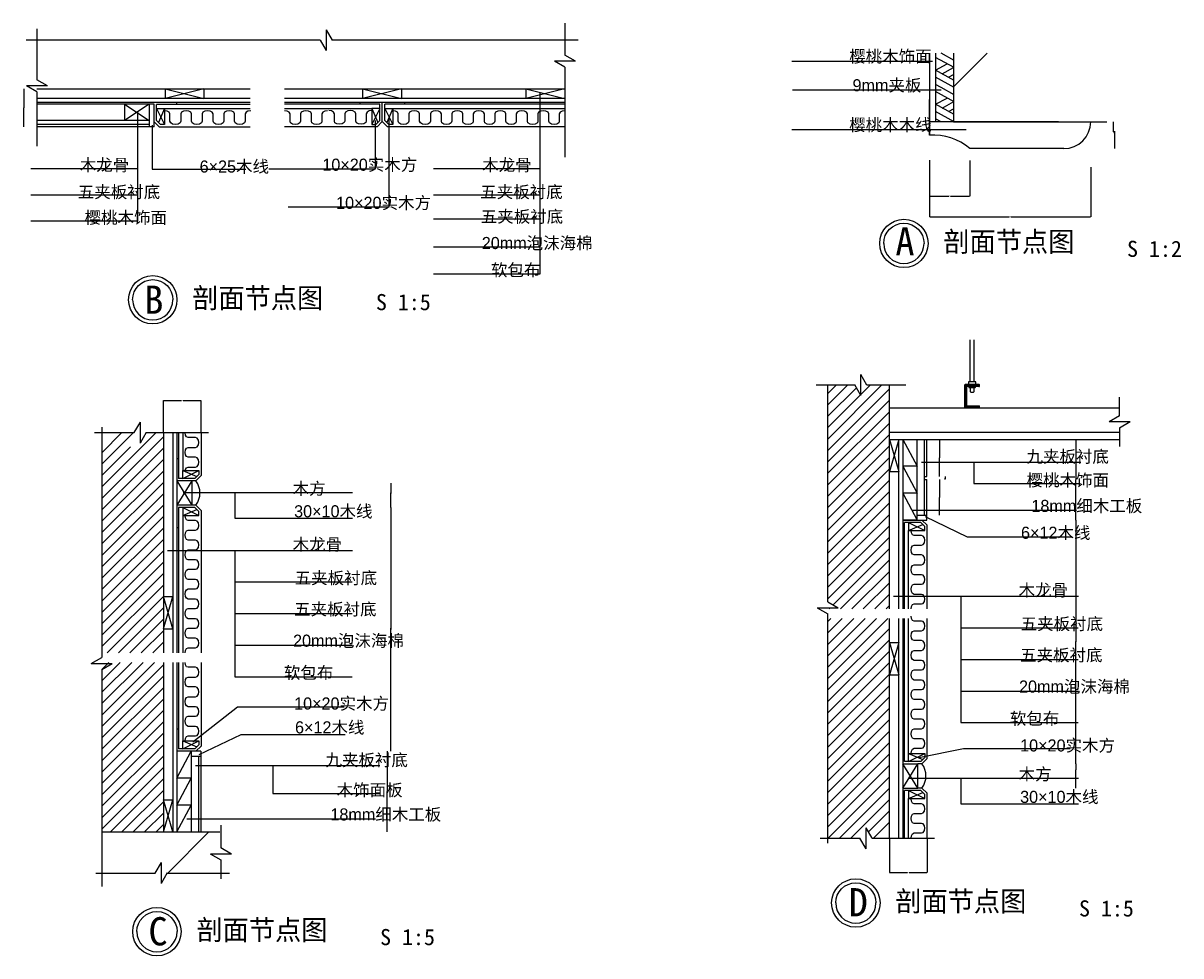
# Model space of a CAD drawing. Header units: metres. Extents: x -1 to 139898, y -38822 to 0.
# Drawn here: x 138462 to 139898, y -38822 to -37665 of the extents above; entities that cross this region are included whole.
import ezdxf

# ---------------------------------------------------------------- set-up
doc = ezdxf.new("R2010")
doc.units = ezdxf.units.M
for name, color, linetype in [('10', 8, 'Continuous'), ('15', 2, 'Continuous'), ('16', 3, 'Continuous'), ('17', 1, 'Continuous'), ('18', 4, 'Continuous'), ('20', 1, 'Continuous'), ('7', 7, 'Continuous'), ('8', 7, 'Continuous')]:
    doc.layers.add(name, color=color, linetype=linetype)
doc.dimstyles.get("Standard").update_dxf_attribs({"dimtxt": 2.5, "dimasz": 2.5, "dimexe": 1.25, "dimexo": 0.625, "dimtad": 1, "dimcen": 2.5, "dimazin": 3, "dimtfac": 1, "dimtmove": 0, "dimatfit": 3})

# ---------------------------------------------------------------- blocks, each defined once
blk = doc.blocks.new('P0J8LPTW')
at = {"color": 0}
for p, q in [((0, 0), (1, -1)), ((1, -1), (1, 0))]:
    blk.add_line(p, q, dxfattribs=at)
blk = doc.blocks.new('WIY5LH7G')
at = {"color": 0}
for p, q in [((192.23, -91049.12), (210.23, -91015.79)), ((210.23, -91015.79), (192.23, -91015.79))]:
    blk.add_line(p, q, dxfattribs=at)
blk = doc.blocks.new('WIY5LH7K')
at = {"color": 0}
for p, q in [((192.23, -91015.79), (210.23, -90982.45)), ((210.23, -90982.45), (192.23, -90982.45))]:
    blk.add_line(p, q, dxfattribs=at)
blk = doc.blocks.new('HY-4')
at = {"layer": '20'}
for points in [[(-5, 0, -1), (5, 0, -1)], [(-5, 0, 1), (5, 0, 1)]]:
    blk.add_lwpolyline(points, format="xyb", dxfattribs=at)
blk.add_circle((0, 0), 6, dxfattribs=at)
blk.add_circle((0, 0), 6, dxfattribs=at)
blk = doc.blocks.new('P0J8LLZ0')
at = {"color": 0}
for p, q in [((0, -1), (0.3, 0)), ((0, -0.3), (0.09, 0)), ((0.21, -1), (0.51, 0)), ((0.51, 0), (0.69, -0.62)), ((0.58, -1), (0.88, 0)), ((0.79, -1), (1, -0.3)), ((0.4, -0.35), (0.59, -0.98)), ((0.3, -0.7), (0.39, -1))]:
    blk.add_line(p, q, dxfattribs=at)
blk = doc.blocks.new('WJ06WG3H')
at = {"color": 0}
for p, q in [((-1245, -90789.53), (-1261.1, -90780.66)), ((-1245, -90798.4), (-1268, -90785.73)), ((-1268, -90801.57), (-1253.62, -90793.65)), ((-1245, -90814.24), (-1268, -90801.57)), ((-1259.95, -90806), (-1245.57, -90798.08)), ((-1251.9, -90810.44), (-1245, -90806.64)), ((-1245, -90823.11), (-1268, -90810.44)), ((-1261.1, -90823.11), (-1268, -90819.31))]:
    blk.add_line(p, q, dxfattribs=at)
blk = doc.blocks.new('P0J8MS58')
at = {"color": 0}
blk.add_lwpolyline([(0, -0.13), (0.06, -0.15), (0.11, -0.21), (0.13, -0.3), (0.13, -0.7), (0.14, -0.78), (0.19, -0.85), (0.25, -0.87), (0.31, -0.85), (0.36, -0.79), (0.37, -0.7), (0.37, -0.3), (0.39, -0.21), (0.44, -0.15), (0.5, -0.13), (0.56, -0.15), (0.61, -0.21), (0.63, -0.3), (0.63, -0.7), (0.64, -0.78), (0.69, -0.85), (0.75, -0.87), (0.81, -0.85), (0.86, -0.79), (0.87, -0.7), (0.87, -0.3), (0.89, -0.21), (0.94, -0.15), (1, -0.13)], dxfattribs=at)
blk = doc.blocks.new('WJ075J2Q')
at = {"color": 0}
blk.add_lwpolyline([(-3172.33, -90083.91), (-3168.99, -90084.43), (-3166.55, -90085.86), (-3165.66, -90087.82), (-3165.66, -90097.02), (-3164.76, -90098.97), (-3162.32, -90100.41), (-3158.98, -90100.93), (-3155.65, -90100.41), (-3153.2, -90098.97), (-3152.31, -90097.02), (-3152.31, -90087.82), (-3151.41, -90085.86), (-3148.97, -90084.43), (-3145.63, -90083.91), (-3142.3, -90084.43), (-3139.85, -90085.86), (-3138.96, -90087.82), (-3138.96, -90097.02), (-3138.07, -90098.97), (-3135.62, -90100.41), (-3132.29, -90100.93), (-3128.95, -90100.41), (-3126.51, -90098.97), (-3125.61, -90097.02), (-3125.61, -90087.82), (-3124.72, -90085.86), (-3122.27, -90084.43), (-3118.94, -90083.91)], dxfattribs=at)
blk = doc.blocks.new('WJ07B8ZD')
at = {"color": 0}
blk.add_lwpolyline([(-1720.59, -91544.4), (-1720.07, -91541.36), (-1718.63, -91539.13), (-1716.68, -91538.32), (-1707.48, -91538.32), (-1705.52, -91537.5), (-1704.09, -91535.28), (-1703.57, -91532.24), (-1704.09, -91529.2), (-1705.52, -91526.97), (-1707.48, -91526.16), (-1716.68, -91526.16), (-1718.63, -91525.34), (-1720.07, -91523.12), (-1720.59, -91520.08), (-1720.07, -91517.04), (-1718.63, -91514.81), (-1716.68, -91514), (-1707.48, -91514), (-1705.52, -91513.18), (-1704.09, -91510.96), (-1703.57, -91507.92), (-1704.09, -91504.88), (-1705.52, -91502.65), (-1707.48, -91501.84), (-1716.68, -91501.84), (-1718.63, -91501.02), (-1720.07, -91498.8), (-1720.59, -91495.76)], dxfattribs=at)
blk = doc.blocks.new('_CLOSEDFILLED')
at = {"color": 0, "linetype": 'BYBLOCK'}
blk.add_solid([(-1, 0.2), (0, 0), (-1, -0.2)], dxfattribs=at)
blk = doc.blocks.new('*D1')
for p, q in [((138913.21, -38567.91), (138913.21, -38617.91)), ((138912.96, -38617.91), (138912.71, -38617.91)), ((138913.21, -38667.91), (138913.21, -38617.91)), ((138913.21, -38617.91), (138913.21, -38617.91)), ((138913.46, -38617.91), (138913.71, -38617.91))]:
    blk.add_line(p, q)
at = {"layer": 'Defpoints'}
for p in [(138913.21, -38567.91), (138913.21, -38617.91), (138913.21, -38667.91)]:
    blk.add_point(p, dxfattribs=at)
at = {"layer": '7', "xscale": 0.25, "yscale": 0.25}
blk.add_blockref('_CLOSEDFILLED', (138913.21, -38617.91), dxfattribs=at)
at = {"layer": '7', "xscale": 0.25, "yscale": 0.25, "rotation": 180}
blk.add_blockref('_CLOSEDFILLED', (138913.21, -38617.91), dxfattribs=at)
at = {"layer": '7', "insert": (138913.21, -38616.785), "char_height": 1, "attachment_point": 5}
blk.add_mtext('0', dxfattribs=at)
blk = doc.blocks.new('*D2')
for p, q in [((139605.44, -38228.99), (139605.19, -38228.99)), ((139605.69, -38226.99), (139605.69, -38228.99)), ((139605.69, -38230.99), (139605.69, -38228.99)), ((139605.69, -38228.99), (139605.69, -38228.99)), ((139605.94, -38228.99), (139606.19, -38228.99))]:
    blk.add_line(p, q)
at = {"layer": 'Defpoints'}
for p in [(139605.69, -38226.99), (139605.69, -38228.99), (139605.69, -38230.99)]:
    blk.add_point(p, dxfattribs=at)
at = {"layer": '7', "xscale": 0.25, "yscale": 0.25}
blk.add_blockref('_CLOSEDFILLED', (139605.69, -38228.99), dxfattribs=at)
at = {"layer": '7', "xscale": 0.25, "yscale": 0.25, "rotation": 180}
blk.add_blockref('_CLOSEDFILLED', (139605.69, -38228.99), dxfattribs=at)
at = {"layer": '7', "insert": (139605.69, -38227.865), "char_height": 1, "attachment_point": 5}
blk.add_mtext('0', dxfattribs=at)
blk = doc.blocks.new('*D3')
for p, q in [((139586.04, -37842.62), (139586.04, -37905.1)), ((139786.04, -37843.34), (139786.04, -37905.1)), ((139586.29, -37905.1), (139685.04, -37905.1)), ((139687.04, -37905.1), (139785.79, -37905.1))]:
    blk.add_line(p, q)
at = {"layer": 'Defpoints'}
for p in [(139586.04, -37842.62), (139786.04, -37843.34), (139586.04, -37905.1)]:
    blk.add_point(p, dxfattribs=at)
at = {"layer": '7', "xscale": 0.25, "yscale": 0.25, "rotation": 180}
blk.add_blockref('_CLOSEDFILLED', (139586.04, -37905.1), dxfattribs=at)
at = {"layer": '7', "xscale": 0.25, "yscale": 0.25}
blk.add_blockref('_CLOSEDFILLED', (139786.04, -37905.1), dxfattribs=at)
at = {"layer": '7', "insert": (139686.04, -37905.1), "char_height": 1, "attachment_point": 5}
blk.add_mtext('80', dxfattribs=at)
blk = doc.blocks.new('*D4')
for p, q in [((138462.44, -37746.29), (138462.44, -37769.94)), ((138462.19, -37769.94), (138461.94, -37769.94)), ((138462.44, -37793.59), (138462.44, -37769.94)), ((138462.44, -37769.94), (138462.44, -37769.94)), ((138462.69, -37769.94), (138462.94, -37769.94))]:
    blk.add_line(p, q)
at = {"layer": 'Defpoints'}
for p in [(138462.44, -37746.29), (138462.44, -37769.94), (138462.44, -37793.59)]:
    blk.add_point(p, dxfattribs=at)
at = {"layer": '7', "xscale": 0.25, "yscale": 0.25}
blk.add_blockref('_CLOSEDFILLED', (138462.44, -37769.94), dxfattribs=at)
at = {"layer": '7', "xscale": 0.25, "yscale": 0.25, "rotation": 180}
blk.add_blockref('_CLOSEDFILLED', (138462.44, -37769.94), dxfattribs=at)
at = {"layer": '7', "insert": (138462.44, -37768.815), "char_height": 1, "attachment_point": 5}
blk.add_mtext('42', dxfattribs=at)
blk = doc.blocks.new('*D5')
for p, q in [((139536.33, -38675.48), (139536.33, -38718.22)), ((139583.19, -38675.48), (139583.19, -38718.22)), ((139536.58, -38718.22), (139558.76, -38718.22)), ((139560.76, -38718.22), (139582.94, -38718.22))]:
    blk.add_line(p, q)
at = {"layer": 'Defpoints'}
for p in [(139536.33, -38675.48), (139583.19, -38675.48), (139536.33, -38718.22)]:
    blk.add_point(p, dxfattribs=at)
at = {"layer": '7', "xscale": 0.25, "yscale": 0.25, "rotation": 180}
blk.add_blockref('_CLOSEDFILLED', (139536.33, -38718.22), dxfattribs=at)
at = {"layer": '7', "xscale": 0.25, "yscale": 0.25}
blk.add_blockref('_CLOSEDFILLED', (139583.19, -38718.22), dxfattribs=at)
at = {"layer": '7', "insert": (139559.76, -38718.22), "char_height": 1, "attachment_point": 5}
blk.add_mtext('42', dxfattribs=at)
blk = doc.blocks.new('*D6')
for p, q in [((139767.49, -38583.42), (139767.49, -38590.92)), ((139767.24, -38590.92), (139766.99, -38590.92)), ((139767.49, -38613.42), (139767.49, -38590.92)), ((139767.49, -38590.92), (139767.49, -38590.92)), ((139767.74, -38590.92), (139767.99, -38590.92))]:
    blk.add_line(p, q)
at = {"layer": 'Defpoints'}
for p in [(139767.49, -38583.42), (139767.49, -38590.92), (139767.49, -38613.42)]:
    blk.add_point(p, dxfattribs=at)
at = {"layer": '7', "xscale": 0.25, "yscale": 0.25}
blk.add_blockref('_CLOSEDFILLED', (139767.49, -38590.92), dxfattribs=at)
at = {"layer": '7', "xscale": 0.25, "yscale": 0.25, "rotation": 180}
blk.add_blockref('_CLOSEDFILLED', (139767.49, -38590.92), dxfattribs=at)
at = {"layer": '7', "insert": (139767.49, -38589.795), "char_height": 1, "attachment_point": 5}
blk.add_mtext('0', dxfattribs=at)
blk = doc.blocks.new('*D7')
for p, q in [((139767.49, -38181.08), (139767.49, -38231.08)), ((139767.24, -38231.08), (139766.99, -38231.08)), ((139767.49, -38281.08), (139767.49, -38231.08)), ((139767.49, -38231.08), (139767.49, -38231.08)), ((139767.74, -38231.08), (139767.99, -38231.08))]:
    blk.add_line(p, q)
at = {"layer": 'Defpoints'}
for p in [(139767.49, -38181.08), (139767.49, -38231.08), (139767.49, -38281.08)]:
    blk.add_point(p, dxfattribs=at)
at = {"layer": '7', "xscale": 0.25, "yscale": 0.25}
blk.add_blockref('_CLOSEDFILLED', (139767.49, -38231.08), dxfattribs=at)
at = {"layer": '7', "xscale": 0.25, "yscale": 0.25, "rotation": 180}
blk.add_blockref('_CLOSEDFILLED', (139767.49, -38231.08), dxfattribs=at)
at = {"layer": '7', "insert": (139767.49, -38229.955), "char_height": 1, "attachment_point": 5}
blk.add_mtext('0', dxfattribs=at)
blk = doc.blocks.new('*D8')
for p, q in [((139598.35, -38181.08), (139598.35, -38204.04)), ((139598.1, -38204.04), (139597.85, -38204.04)), ((139598.35, -38226.99), (139598.35, -38204.04)), ((139598.35, -38204.04), (139598.35, -38204.04)), ((139598.6, -38204.04), (139598.85, -38204.04))]:
    blk.add_line(p, q)
at = {"layer": 'Defpoints'}
for p in [(139598.35, -38181.08), (139598.35, -38204.04), (139598.35, -38226.99)]:
    blk.add_point(p, dxfattribs=at)
at = {"layer": '7', "xscale": 0.25, "yscale": 0.25}
blk.add_blockref('_CLOSEDFILLED', (139598.35, -38204.04), dxfattribs=at)
at = {"layer": '7', "xscale": 0.25, "yscale": 0.25, "rotation": 180}
blk.add_blockref('_CLOSEDFILLED', (139598.35, -38204.04), dxfattribs=at)
at = {"layer": '7', "insert": (139598.35, -38202.915), "char_height": 1, "attachment_point": 5}
blk.add_mtext('EQ', dxfattribs=at)
blk = doc.blocks.new('*D9')
for p, q in [((139598.35, -38230.99), (139598.35, -38253.04)), ((139598.1, -38253.04), (139597.85, -38253.04)), ((139598.35, -38275.08), (139598.35, -38253.04)), ((139598.35, -38253.04), (139598.35, -38253.04)), ((139598.6, -38253.04), (139598.85, -38253.04))]:
    blk.add_line(p, q)
at = {"layer": 'Defpoints'}
for p in [(139598.35, -38230.99), (139598.35, -38253.04), (139598.35, -38275.08)]:
    blk.add_point(p, dxfattribs=at)
at = {"layer": '7', "xscale": 0.25, "yscale": 0.25}
blk.add_blockref('_CLOSEDFILLED', (139598.35, -38253.04), dxfattribs=at)
at = {"layer": '7', "xscale": 0.25, "yscale": 0.25, "rotation": 180}
blk.add_blockref('_CLOSEDFILLED', (139598.35, -38253.04), dxfattribs=at)
at = {"layer": '7', "insert": (139598.35, -38251.915), "char_height": 1, "attachment_point": 5}
blk.add_mtext('EQ', dxfattribs=at)
blk = doc.blocks.new('*D10')
for p, q in [((139767.49, -38281.08), (139767.49, -38432.25)), ((139767.24, -38432.25), (139766.99, -38432.25)), ((139767.49, -38583.42), (139767.49, -38432.25)), ((139767.49, -38432.25), (139767.49, -38432.25)), ((139767.74, -38432.25), (139767.99, -38432.25))]:
    blk.add_line(p, q)
at = {"layer": 'Defpoints'}
for p in [(139767.49, -38281.08), (139767.49, -38432.25), (139767.49, -38583.42)]:
    blk.add_point(p, dxfattribs=at)
at = {"layer": '7', "xscale": 0.25, "yscale": 0.25}
blk.add_blockref('_CLOSEDFILLED', (139767.49, -38432.25), dxfattribs=at)
at = {"layer": '7', "xscale": 0.25, "yscale": 0.25, "rotation": 180}
blk.add_blockref('_CLOSEDFILLED', (139767.49, -38432.25), dxfattribs=at)
at = {"layer": '7', "insert": (139767.49, -38431.125), "char_height": 1, "attachment_point": 5}
blk.add_mtext('410', dxfattribs=at)
blk = doc.blocks.new('*D11')
for p, q in [((138917.69, -38265.58), (138917.69, -38416.74)), ((138917.44, -38416.74), (138917.19, -38416.74)), ((138917.69, -38567.91), (138917.69, -38416.74)), ((138917.69, -38416.74), (138917.69, -38416.74)), ((138917.94, -38416.74), (138918.19, -38416.74))]:
    blk.add_line(p, q)
at = {"layer": 'Defpoints'}
for p in [(138917.69, -38265.58), (138917.69, -38416.74), (138917.69, -38567.91)]:
    blk.add_point(p, dxfattribs=at)
at = {"layer": '7', "xscale": 0.25, "yscale": 0.25}
blk.add_blockref('_CLOSEDFILLED', (138917.69, -38416.74), dxfattribs=at)
at = {"layer": '7', "xscale": 0.25, "yscale": 0.25, "rotation": 180}
blk.add_blockref('_CLOSEDFILLED', (138917.69, -38416.74), dxfattribs=at)
at = {"layer": '7', "insert": (138917.69, -38415.615), "char_height": 1, "attachment_point": 5}
blk.add_mtext('440', dxfattribs=at)
blk = doc.blocks.new('*D12')
for p, q in [((138917.69, -38235.58), (138917.69, -38248.08)), ((138917.44, -38248.08), (138917.19, -38248.08)), ((138917.69, -38265.58), (138917.69, -38248.08)), ((138917.69, -38248.08), (138917.69, -38248.08)), ((138917.94, -38248.08), (138918.19, -38248.08))]:
    blk.add_line(p, q)
at = {"layer": 'Defpoints'}
for p in [(138917.69, -38235.58), (138917.69, -38248.08), (138917.69, -38265.58)]:
    blk.add_point(p, dxfattribs=at)
at = {"layer": '7', "xscale": 0.25, "yscale": 0.25}
blk.add_blockref('_CLOSEDFILLED', (138917.69, -38248.08), dxfattribs=at)
at = {"layer": '7', "xscale": 0.25, "yscale": 0.25, "rotation": 180}
blk.add_blockref('_CLOSEDFILLED', (138917.69, -38248.08), dxfattribs=at)
at = {"layer": '7', "insert": (138917.69, -38246.955), "char_height": 1, "attachment_point": 5}
blk.add_mtext('0', dxfattribs=at)
blk = doc.blocks.new('*D13')
for p, q in [((138635.7, -38172.77), (138635.7, -38133)), ((138635.95, -38133), (138658.13, -38133)), ((138660.13, -38133), (138682.31, -38133)), ((138682.56, -38172.77), (138682.56, -38133))]:
    blk.add_line(p, q)
at = {"layer": 'Defpoints'}
for p in [(138635.7, -38133), (138635.7, -38172.77), (138682.56, -38172.77)]:
    blk.add_point(p, dxfattribs=at)
at = {"layer": '7', "xscale": 0.25, "yscale": 0.25, "rotation": 180}
blk.add_blockref('_CLOSEDFILLED', (138635.7, -38133), dxfattribs=at)
at = {"layer": '7', "xscale": 0.25, "yscale": 0.25}
blk.add_blockref('_CLOSEDFILLED', (138682.56, -38133), dxfattribs=at)
at = {"layer": '7', "insert": (138659.13, -38133), "char_height": 1, "attachment_point": 5}
blk.add_mtext('42', dxfattribs=at)
blk = doc.blocks.new('*D14')
for p, q in [((139816.31, -37799.77), (139813.84, -37799.77)), ((139814.09, -37787.27), (139814.09, -37799.77)), ((139816.06, -37820.6), (139816.06, -37799.77))]:
    blk.add_line(p, q)
at = {"layer": 'Defpoints'}
for p in [(139814.09, -37787.27), (139816.06, -37799.77), (139816.06, -37820.6)]:
    blk.add_point(p, dxfattribs=at)
at = {"layer": '7', "xscale": 0.25, "yscale": 0.25}
blk.add_blockref('_CLOSEDFILLED', (139814.09, -37799.77), dxfattribs=at)
at = {"layer": '7', "xscale": 0.25, "yscale": 0.25, "rotation": 180}
blk.add_blockref('_CLOSEDFILLED', (139816.06, -37799.77), dxfattribs=at)
at = {"layer": '7', "insert": (139815.075, -37800.895), "char_height": 1, "attachment_point": 5}
blk.add_mtext('10', dxfattribs=at)
blk = doc.blocks.new('*D15')
for p, q in [((139585.79, -37759.77), (139585.54, -37759.77)), ((139586.04, -37803.93), (139586.04, -37759.77)), ((139586.04, -37787.27), (139586.04, -37759.77)), ((139586.04, -37759.77), (139586.04, -37759.77)), ((139586.29, -37759.77), (139586.54, -37759.77))]:
    blk.add_line(p, q)
at = {"layer": 'Defpoints'}
for p in [(139586.04, -37759.77), (139586.04, -37787.27), (139586.04, -37803.93)]:
    blk.add_point(p, dxfattribs=at)
at = {"layer": '7', "xscale": 0.25, "yscale": 0.25}
blk.add_blockref('_CLOSEDFILLED', (139586.04, -37759.77), dxfattribs=at)
at = {"layer": '7', "xscale": 0.25, "yscale": 0.25, "rotation": 180}
blk.add_blockref('_CLOSEDFILLED', (139586.04, -37759.77), dxfattribs=at)
at = {"layer": '7', "insert": (139586.04, -37758.645), "char_height": 1, "attachment_point": 5}
blk.add_mtext('5', dxfattribs=at)
blk = doc.blocks.new('*D17')
for p, q in [((139586.04, -37834.94), (139586.04, -37879.48)), ((139636.04, -37835.47), (139636.04, -37879.48)), ((139586.29, -37879.48), (139610.04, -37879.48)), ((139612.04, -37879.48), (139635.79, -37879.48))]:
    blk.add_line(p, q)
at = {"layer": 'Defpoints'}
for p in [(139586.04, -37834.94), (139636.04, -37835.47), (139586.04, -37879.48)]:
    blk.add_point(p, dxfattribs=at)
at = {"layer": '7', "xscale": 0.25, "yscale": 0.25, "rotation": 180}
blk.add_blockref('_CLOSEDFILLED', (139586.04, -37879.48), dxfattribs=at)
at = {"layer": '7', "xscale": 0.25, "yscale": 0.25}
blk.add_blockref('_CLOSEDFILLED', (139636.04, -37879.48), dxfattribs=at)
at = {"layer": '7', "insert": (139611.04, -37879.48), "char_height": 1, "attachment_point": 5}
blk.add_mtext('20', dxfattribs=at)

msp = doc.modelspace()

# ---------------------------------------------------------------- hatches: boundary and pattern name
at = {"layer": '10'}
h = msp.add_hatch(dxfattribs=at)
h.set_pattern_fill('ANSI31', scale=125)
h.paths.add_polyline_path([(139616.04, -37702.35), (139616.04, -37787.27), (139706.04, -37787.27), (139762.19, -37787.27), (139762.19, -37702.35)])
h = msp.add_hatch(dxfattribs=at)
h.set_pattern_fill('AR-SAND', scale=5)
h.paths.add_polyline_path([(139536.33, -38172.08), (139536.33, -38181.08), (139821.74, -38181.08), (139821.74, -38172.08)])
h = msp.add_hatch(dxfattribs=at)
h.set_pattern_fill('ANSI31', scale=100)
h.paths.add_polyline_path([(138707.03, -38667.91), (138559.36, -38667.91), (138559.36, -38718.8), (138707.03, -38718.8)])
at = {"layer": '16'}
h = msp.add_hatch(dxfattribs=at)
h.set_pattern_fill('SOLID')
h.paths.add_polyline_path([(139629.95, -38113.64, -0.41), (139630.55, -38113.04), (139647.35, -38113.04, -0.41), (139647.95, -38113.64), (139647.95, -38115.44), (139632.35, -38115.44), (139632.35, -38139.68), (139647.95, -38139.68), (139647.95, -38141.48, -0.41), (139647.35, -38142.08), (139630.55, -38142.08, -0.41), (139629.95, -38141.48)])

# ---------------------------------------------------------------- linework, layer by layer
at = {"layer": '10'}
for p, q in [((139459.99, -38124.15), (139470.53, -38113.61)), ((139459.99, -38138.29), (139484.67, -38113.61)), ((139459.99, -38180.72), (139527.09, -38113.61)), ((139501.02, -38125.54), (139512.95, -38113.61)), ((139459.99, -38152.43), (139495.4, -38117.02)), ((139459.99, -38194.86), (139536.33, -38118.52)), ((139459.99, -38166.57), (139500.58, -38125.99)), ((139459.99, -38209), (139536.33, -38132.66)), ((139459.99, -38223.14), (139536.33, -38146.8)), ((138559.36, -38197.66), (138584.24, -38172.77)), ((138559.36, -38211.8), (138598.39, -38172.77)), ((138559.36, -38240.08), (138626.67, -38172.77)), ((139459.99, -38237.29), (139536.33, -38160.94)), ((138559.36, -38254.23), (138635.7, -38177.88)), ((139459.99, -38251.43), (139536.33, -38175.09)), ((138559.36, -38225.94), (138594.99, -38190.3)), ((138559.36, -38268.37), (138635.7, -38192.03)), ((139459.99, -38265.57), (139536.33, -38189.23)), ((138559.36, -38282.51), (138635.7, -38206.17)), ((139459.99, -38279.71), (139536.33, -38203.37)), ((138559.36, -38296.65), (138635.7, -38220.31)), ((139459.99, -38293.85), (139536.33, -38217.51)), ((138559.36, -38310.79), (138635.7, -38234.45)), ((139459.99, -38308), (139536.33, -38231.65)), ((138559.36, -38324.94), (138635.7, -38248.59)), ((139459.99, -38322.14), (139536.33, -38245.8)), ((139459.99, -38336.28), (139536.33, -38259.94)), ((138559.36, -38339.08), (138635.7, -38262.74)), ((139459.99, -38350.42), (139536.33, -38274.08)), ((138559.36, -38353.22), (138635.7, -38276.88)), ((139459.99, -38364.56), (139536.33, -38288.22)), ((138559.36, -38367.36), (138635.7, -38291.02)), ((139459.99, -38378.71), (139536.33, -38302.36)), ((138559.36, -38381.51), (138635.7, -38305.16)), ((139466.57, -38386.27), (139536.33, -38316.51)), ((138559.36, -38395.65), (138635.7, -38319.31)), ((139475.66, -38391.32), (139536.33, -38330.65)), ((138559.36, -38409.79), (138635.7, -38333.45)), ((139489.8, -38391.32), (139536.33, -38344.79)), ((138559.36, -38423.93), (138635.7, -38347.59)), ((139503.95, -38391.32), (139536.33, -38358.93)), ((138559.36, -38438.07), (138635.7, -38361.73)), ((139518.09, -38391.32), (139536.33, -38373.08)), ((138565.81, -38445.76), (138635.7, -38375.87)), ((139532.23, -38391.32), (139536.33, -38387.22)), ((138579.95, -38445.76), (138635.7, -38390.02)), ((139459.99, -38406.99), (139463.74, -38403.24)), ((139459.99, -38421.13), (139477.88, -38403.24)), ((139459.99, -38435.28), (139492.03, -38403.24)), ((139459.99, -38449.42), (139506.17, -38403.24)), ((139459.99, -38463.56), (139520.31, -38403.24)), ((139459.99, -38477.7), (139534.45, -38403.24)), ((139461.52, -38391.32), (139462.96, -38389.88)), ((138594.1, -38445.76), (138635.7, -38404.16)), ((139459.99, -38491.84), (139536.33, -38415.5)), ((138608.24, -38445.76), (138635.7, -38418.3)), ((139459.99, -38505.99), (139536.33, -38429.64)), ((138622.38, -38445.76), (138635.7, -38432.44)), ((139459.99, -38520.13), (139536.33, -38443.79)), ((138559.36, -38466.36), (138568.03, -38457.68)), ((138559.36, -38480.5), (138582.18, -38457.68)), ((138559.36, -38494.64), (138596.32, -38457.68)), ((138559.36, -38508.78), (138610.46, -38457.68)), ((138559.36, -38522.93), (138624.6, -38457.68)), ((138559.36, -38537.07), (138635.7, -38460.73)), ((139459.99, -38534.27), (139536.33, -38457.93)), ((138559.36, -38551.21), (138635.7, -38474.87)), ((139459.99, -38548.41), (139536.33, -38472.07)), ((138559.36, -38565.35), (138635.7, -38489.01)), ((139459.99, -38562.55), (139536.33, -38486.21)), ((138559.36, -38579.5), (138635.7, -38503.15)), ((139459.99, -38576.7), (139536.33, -38500.35)), ((138559.36, -38593.64), (138635.7, -38517.3)), ((139459.99, -38590.84), (139536.33, -38514.5)), ((138559.36, -38607.78), (138635.7, -38531.44)), ((139459.99, -38604.98), (139536.33, -38528.64)), ((138559.36, -38621.92), (138635.7, -38545.58)), ((139459.99, -38619.12), (139536.33, -38542.78)), ((138559.36, -38636.06), (138635.7, -38559.72)), ((139459.99, -38633.26), (139536.33, -38556.92)), ((138559.36, -38650.21), (138635.7, -38573.86)), ((139459.99, -38647.41), (139536.33, -38571.07)), ((138559.36, -38664.35), (138635.7, -38588.01)), ((139459.99, -38661.55), (139536.33, -38585.21)), ((138569.93, -38667.91), (138635.7, -38602.15)), ((139460.2, -38675.48), (139536.33, -38599.35)), ((138584.07, -38667.91), (138635.7, -38616.29)), ((139474.34, -38675.48), (139536.33, -38613.49)), ((138598.22, -38667.91), (138635.7, -38630.43)), ((139488.49, -38675.48), (139536.33, -38627.63)), ((138612.36, -38667.91), (138635.7, -38644.57)), ((139510.32, -38667.79), (139536.33, -38641.78)), ((138626.5, -38667.91), (138635.7, -38658.72)), ((139516.77, -38675.48), (139536.33, -38655.92))]:
    msp.add_line(p, q, dxfattribs=at)
at = {"layer": '15'}
for p, q in [((139586.04, -37702.35), (139586.04, -37787.27)), ((138618.2, -37765.6), (138618.2, -37793.59)), ((138624.2, -37765.6), (138618.2, -37765.6)), ((138624.2, -37793.59), (138624.2, -37765.6)), ((138654.92, -37763.29), (138627.2, -37763.29)), ((138907.23, -37787.08), (138907.23, -37763.29)), ((138934.95, -37763.29), (138907.23, -37763.29)), ((138624.2, -37793.59), (138478.71, -37793.59)), ((138624.2, -37787.32), (138630.7, -37793.84)), ((138743.34, -37793.84), (138630.7, -37793.84)), ((138900.72, -37793.59), (138785.82, -37793.59)), ((138907.23, -37787.08), (138900.72, -37793.59)), ((138907.23, -37787.08), (138913.73, -37793.59)), ((139133.75, -37793.59), (138913.73, -37793.59)), ((139746.04, -37787.27), (139586.04, -37787.27)), ((139586.04, -37787.27), (139586.04, -37803.93)), ((139752.7, -37820.6), (139636.04, -37820.6)), ((138682.56, -38172.77), (138682.56, -38226.07)), ((139536.33, -38172.08), (139821.74, -38172.08)), ((139536.33, -38181.08), (139821.74, -38181.08)), ((139582.9, -38226.99), (139582.9, -38181.08)), ((138676.05, -38232.58), (138682.56, -38226.07)), ((139579.9, -38226.99), (139582.9, -38226.99)), ((139579.9, -38230.99), (139582.9, -38230.99)), ((139582.9, -38281.08), (139582.9, -38230.99)), ((138671.05, -38232.58), (138671.05, -38262.58)), ((138676.05, -38232.58), (138671.05, -38232.58)), ((138676.05, -38262.58), (138671.05, -38262.58)), ((138676.05, -38262.58), (138682.56, -38269.08)), ((138682.56, -38269.08), (138682.56, -38445.76)), ((139570.9, -38275.08), (139582.9, -38275.08)), ((139570.9, -38281.08), (139582.9, -38281.08)), ((139576.68, -38281.08), (139583.19, -38287.59)), ((139583.19, -38391.32), (139583.19, -38287.59)), ((139583.19, -38576.92), (139583.19, -38403.24)), ((138682.56, -38457.68), (138682.56, -38561.41)), ((138676.05, -38567.91), (138682.56, -38561.41)), ((138682.27, -38567.91), (138670.27, -38567.91)), ((138670.27, -38573.91), (138682.27, -38573.91)), ((138682.27, -38567.91), (138682.27, -38667.91)), ((139571.68, -38613.42), (139571.68, -38583.42)), ((139576.68, -38583.42), (139571.68, -38583.42)), ((139576.68, -38583.42), (139583.19, -38576.92)), ((139576.68, -38613.42), (139571.68, -38613.42)), ((139576.68, -38613.42), (139583.19, -38619.93)), ((139583.19, -38675.48), (139583.19, -38619.93))]:
    msp.add_line(p, q, dxfattribs=at)
for centre, radius, start, end in [((139752.7, -37787.27), 33.33, 270, 0), ((139590.88, -37873.77), 70.01, 49.83, 93.97), ((138656.05, -38247.58), 25, 323.13, 36.87), ((139556.68, -38598.42), 25, 323.13, 36.87)]:
    msp.add_arc(centre, radius, start, end, dxfattribs=at)
at = {"layer": '16'}
for p, q in [((138638.02, -37746.29), (138686.02, -37758.29)), ((138686.02, -37746.29), (138638.02, -37758.29)), ((138638.02, -37746.29), (138638.02, -37758.29)), ((138686.02, -37746.29), (138686.02, -37758.29)), ((138882.86, -37746.29), (138882.86, -37758.29)), ((138882.86, -37746.29), (138930.86, -37758.29)), ((138930.86, -37746.29), (138882.86, -37758.29)), ((138930.86, -37746.29), (138930.86, -37758.29)), ((139085.34, -37746.29), (139085.34, -37758.29)), ((139133.34, -37746.29), (139085.34, -37758.29)), ((139085.34, -37746.29), (139133.34, -37758.29)), ((138743.34, -37758.29), (138478.71, -37758.29)), ((138743.34, -37763.29), (138478.71, -37763.29)), ((138618.2, -37765.6), (138478.71, -37765.6)), ((138587.34, -37765.6), (138587.34, -37785.59)), ((138618.2, -37765.6), (138587.34, -37785.59)), ((138587.34, -37765.6), (138618.2, -37785.59)), ((138627.15, -37770.84), (138627.15, -37765.84)), ((138743.34, -37765.84), (138627.15, -37765.84)), ((138627.15, -37770.84), (138637.15, -37790.84)), ((138637.15, -37770.84), (138629.65, -37788.34)), ((138651.92, -37763.54), (138651.92, -37765.84)), ((139133.75, -37758.29), (138785.82, -37758.29)), ((139133.75, -37763.29), (138785.82, -37763.29)), ((138904.27, -37765.6), (138785.82, -37765.6)), ((138879.5, -37763.29), (138879.5, -37765.6)), ((138904.27, -37770.6), (138894.27, -37790.6)), ((138894.27, -37770.6), (138901.77, -37788.1)), ((138904.27, -37770.6), (138904.27, -37765.6)), ((139133.75, -37765.6), (138910.18, -37765.6)), ((138910.18, -37770.6), (138910.18, -37765.6)), ((138910.18, -37770.6), (138920.18, -37790.6)), ((138920.18, -37770.6), (138912.68, -37788.1)), ((138934.95, -37763.29), (138934.95, -37765.6)), ((138618.2, -37785.59), (138478.71, -37785.59)), ((139636.62, -38109.55), (139636.62, -38057.56)), ((139641.27, -38109.55), (139641.27, -38057.56)), ((139629.95, -38141.48), (139629.95, -38113.64)), ((139647.35, -38113.04), (139630.55, -38113.04)), ((139647.95, -38115.44), (139632.35, -38115.44)), ((139632.35, -38139.68), (139632.35, -38115.44)), ((139647.95, -38115.44), (139647.95, -38113.64)), ((139536.33, -38142.08), (139821.74, -38142.08)), ((139630.55, -38142.08), (139647.35, -38142.08)), ((139632.35, -38139.68), (139647.95, -38139.68)), ((139647.95, -38141.48), (139647.95, -38139.68)), ((138647.27, -38172.77), (138647.27, -38445.76)), ((138652.27, -38172.77), (138652.27, -38445.76)), ((138654.57, -38172.77), (138654.57, -38229.62)), ((139536.33, -38181.08), (139547.9, -38221.08)), ((139547.9, -38181.08), (139536.33, -38221.08)), ((139547.9, -38391.32), (139547.9, -38181.08)), ((139552.9, -38181.08), (139552.9, -38391.32)), ((139570.9, -38281.08), (139570.9, -38181.08)), ((138652.27, -38204.85), (138654.57, -38204.85)), ((138659.57, -38229.62), (138654.57, -38229.62)), ((138659.57, -38229.62), (138679.57, -38219.62)), ((138659.57, -38219.62), (138677.07, -38227.12)), ((139536.33, -38221.08), (139547.9, -38221.08)), ((138652.27, -38232.58), (138671.05, -38262.58)), ((138671.05, -38232.58), (138652.27, -38262.58)), ((138671.05, -38232.58), (138652.27, -38232.58)), ((138671.05, -38262.58), (138652.27, -38262.58)), ((138659.57, -38265.53), (138654.57, -38265.53)), ((138654.57, -38265.53), (138654.57, -38445.76)), ((138659.57, -38265.53), (138679.57, -38275.53)), ((138659.57, -38275.53), (138677.07, -38268.03)), ((139552.9, -38281.08), (139570.9, -38281.08)), ((139560.2, -38284.04), (139555.2, -38284.04)), ((139555.2, -38391.32), (139555.2, -38284.04)), ((139560.2, -38284.04), (139580.2, -38294.04)), ((139560.2, -38294.04), (139577.7, -38286.54)), ((138652.27, -38290.3), (138654.57, -38290.3)), ((139552.9, -38308.81), (139555.2, -38308.81)), ((138635.7, -38375.99), (138647.27, -38375.99)), ((138647.27, -38415.99), (138635.7, -38375.99)), ((138635.7, -38415.99), (138647.27, -38375.99)), ((139547.9, -38675.48), (139547.9, -38403.24)), ((139552.9, -38403.24), (139552.9, -38675.48)), ((139555.2, -38580.47), (139555.2, -38403.24)), ((138635.7, -38415.99), (138647.27, -38415.99)), ((139536.33, -38433.01), (139547.9, -38433.01)), ((139547.9, -38433.01), (139536.33, -38473.01)), ((139536.33, -38433.01), (139547.9, -38473.01)), ((138647.27, -38457.68), (138647.27, -38667.91)), ((138652.27, -38457.68), (138652.27, -38667.91)), ((138654.57, -38457.68), (138654.57, -38564.96)), ((139536.33, -38473.01), (139547.9, -38473.01)), ((138652.27, -38540.19), (138654.57, -38540.19)), ((138659.57, -38564.96), (138679.57, -38554.96)), ((138659.57, -38554.96), (138677.07, -38562.46)), ((139552.9, -38555.7), (139555.2, -38555.7)), ((138670.27, -38567.91), (138652.27, -38567.91)), ((138659.57, -38564.96), (138654.57, -38564.96)), ((138670.27, -38567.91), (138670.27, -38667.91)), ((139560.2, -38580.47), (139580.2, -38570.47)), ((139560.2, -38570.47), (139577.7, -38577.97)), ((139552.9, -38613.42), (139571.68, -38583.42)), ((139571.68, -38613.42), (139552.9, -38583.42)), ((139552.9, -38583.42), (139571.68, -38583.42)), ((139560.2, -38580.47), (139555.2, -38580.47)), ((139552.9, -38613.42), (139571.68, -38613.42)), ((139555.2, -38675.48), (139555.2, -38616.38)), ((139560.2, -38616.38), (139555.2, -38616.38)), ((139560.2, -38616.38), (139580.2, -38626.38)), ((139560.2, -38626.38), (139577.7, -38618.88)), ((138635.7, -38667.91), (138647.27, -38627.91)), ((138647.27, -38667.91), (138635.7, -38627.91)), ((138635.7, -38627.91), (138647.27, -38627.91)), ((139552.9, -38641.15), (139555.2, -38641.15))]:
    msp.add_line(p, q, dxfattribs=at)
for points in [[(138637.15, -37770.84), (138637.15, -37790.84), (138632.15, -37790.84), (138627.15, -37785.84), (138627.15, -37770.84)], [(138894.27, -37770.6), (138894.27, -37790.6), (138899.27, -37790.6), (138904.27, -37785.6), (138904.27, -37770.6)], [(138920.18, -37770.6), (138920.18, -37790.6), (138915.18, -37790.6), (138910.18, -37785.6), (138910.18, -37770.6)], [(138659.57, -38219.62), (138679.57, -38219.62), (138679.57, -38224.62), (138674.57, -38229.62), (138659.57, -38229.62)], [(138659.57, -38275.53), (138679.57, -38275.53), (138679.57, -38270.53), (138674.57, -38265.53), (138659.57, -38265.53)], [(139560.2, -38294.04), (139580.2, -38294.04), (139580.2, -38289.04), (139575.2, -38284.04), (139560.2, -38284.04)], [(138659.57, -38554.96), (138679.57, -38554.96), (138679.57, -38559.96), (138674.57, -38564.96), (138659.57, -38564.96)], [(139560.2, -38570.47), (139580.2, -38570.47), (139580.2, -38575.47), (139575.2, -38580.47), (139560.2, -38580.47)], [(139560.2, -38626.38), (139580.2, -38626.38), (139580.2, -38621.38), (139575.2, -38616.38), (139560.2, -38616.38)]]:
    msp.add_lwpolyline(points, close=True, dxfattribs=at)
for points in [[(139643, -38109.55), (139634.89, -38109.55, 0.41), (139634.29, -38110.15), (139634.29, -38113.04), (139643.6, -38113.04), (139643.6, -38110.15, 0.41)], [(139643.02, -38115.44), (139634.88, -38115.44), (139634.88, -38116.29, 0.41), (139635.48, -38116.89), (139642.42, -38116.89, 0.41), (139643.02, -38116.29)], [(139641.27, -38116.89), (139636.62, -38116.89), (139636.62, -38121.81, 0.41), (139637.22, -38122.41), (139640.67, -38122.41, 0.41), (139641.27, -38121.81)]]:
    msp.add_lwpolyline(points, format="xyb", close=True, dxfattribs=at)
for centre, start, end in [((139630.55, -38113.64), 90, 180), ((139647.35, -38113.64), 0, 90), ((139630.55, -38141.48), 180, 270), ((139647.35, -38141.48), 270, 0)]:
    msp.add_arc(centre, 0.6, start, end, dxfattribs=at)
at = {"layer": '17'}
for p, q in [((138837.59, -37673.05), (138845.18, -37686.19)), ((138837.59, -37673.05), (138837.59, -37699.03)), ((138830.18, -37686.19), (138465.49, -37686.19)), ((138830.09, -37686.04), (138837.59, -37699.03)), ((139150.12, -37686.19), (138845.09, -37686.19)), ((139593.54, -37702.35), (139593.54, -37787.27)), ((138637.15, -37770.84), (138743.34, -37770.84)), ((138785.82, -37770.6), (138894.27, -37770.6)), ((138920.18, -37770.6), (139133.75, -37770.6)), ((138618.2, -37790.59), (138478.71, -37790.59)), ((138659.57, -38172.77), (138659.57, -38219.62)), ((139579.9, -38275.08), (139579.9, -38181.08)), ((138659.57, -38275.53), (138659.57, -38445.76)), ((139560.2, -38391.32), (139560.2, -38294.04)), ((139560.2, -38570.47), (139560.2, -38403.24)), ((138659.57, -38457.68), (138659.57, -38554.96)), ((138679.27, -38573.91), (138679.27, -38667.91)), ((139560.2, -38675.48), (139560.2, -38626.38))]:
    msp.add_line(p, q, dxfattribs=at)
at = {"layer": '18'}
for p, q in [((139616.04, -37702.35), (139616.04, -37787.27)), ((138478.71, -37746.29), (138743.34, -37746.29)), ((138785.82, -37746.29), (139133.75, -37746.29)), ((139616.04, -37787.27), (139806.03, -37787.27)), ((139536.33, -38391.32), (139536.33, -38113.61)), ((138635.7, -38172.77), (138635.7, -38445.76)), ((139536.33, -38675.48), (139536.33, -38403.24)), ((138635.7, -38457.68), (138635.7, -38667.91)), ((138559.36, -38667.91), (138705.87, -38667.91))]:
    msp.add_line(p, q, dxfattribs=at)
at = {"layer": '20'}
for p, q in [((139133.75, -37664.98), (139133.75, -37704.71)), ((138478.71, -37672.11), (138478.71, -37735.09)), ((139146.74, -37712.21), (139120.76, -37712.21)), ((139133.75, -37719.71), (139120.76, -37712.21)), ((139146.74, -37712.21), (139133.75, -37704.71)), ((139133.75, -37719.71), (139133.75, -37831.05)), ((138491.7, -37742.59), (138465.72, -37742.59)), ((138478.71, -37750.09), (138465.72, -37742.59)), ((138491.7, -37742.59), (138478.71, -37735.09)), ((138478.71, -37750.09), (138478.71, -37817.61)), ((139508.52, -38113.77), (139501.02, -38100.78)), ((139501.02, -38126.76), (139501.02, -38100.78)), ((139445.32, -38113.61), (139493.52, -38113.61)), ((139459.99, -38382.47), (139459.99, -38113.61)), ((139501.02, -38126.76), (139493.43, -38113.61)), ((139508.43, -38113.61), (139556.67, -38113.61)), ((139821.74, -38152.08), (139821.74, -38128.89)), ((139821.9, -38151.99), (139808.91, -38159.49)), ((139834.89, -38159.49), (139808.91, -38159.49)), ((139834.89, -38159.49), (139821.74, -38167.08)), ((138550, -38172.77), (138599.21, -38172.77)), ((138559.36, -38165.83), (138559.36, -38451.62)), ((138606.71, -38159.62), (138599.12, -38172.77)), ((138606.71, -38159.62), (138606.71, -38185.6)), ((138614.21, -38172.61), (138606.71, -38185.6)), ((138614.12, -38172.77), (138691.55, -38172.77)), ((139821.74, -38166.9), (139821.74, -38190.09)), ((139459.83, -38382.38), (139472.82, -38389.88)), ((139446.84, -38389.88), (139472.82, -38389.88)), ((139446.84, -38389.88), (139459.99, -38397.47)), ((139459.99, -38681.6), (139459.99, -38397.38)), ((138546.21, -38459.12), (138559.36, -38451.53)), ((138546.21, -38459.12), (138572.19, -38459.12)), ((138559.2, -38466.62), (138572.19, -38459.12)), ((138559.36, -38466.53), (138559.36, -38735.39)), ((138707.03, -38659.56), (138707.03, -38687.75)), ((139450.63, -38675.48), (139499.84, -38675.48)), ((139507.34, -38688.62), (139499.75, -38675.48)), ((139514.84, -38675.63), (139507.34, -38662.64)), ((139507.34, -38688.62), (139507.34, -38662.64)), ((139514.75, -38675.48), (139592.19, -38675.48)), ((138720.17, -38695.25), (138707.03, -38687.66)), ((138707.18, -38702.75), (138694.19, -38695.25)), ((138720.17, -38695.25), (138694.19, -38695.25)), ((138707.03, -38702.66), (138707.03, -38725.85)), ((138551.66, -38718.8), (138625.27, -38718.8)), ((138632.77, -38705.66), (138625.18, -38718.8)), ((138632.77, -38705.66), (138632.77, -38731.64)), ((138640.27, -38718.65), (138632.77, -38731.64)), ((138640.18, -38718.8), (138717.61, -38718.8))]:
    msp.add_line(p, q, dxfattribs=at)
at = {"layer": '7'}
for p, q in [((139640.87, -38209.35), (139640.87, -38235.98)), ((139640.87, -38235.98), (139773.41, -38235.98)), ((138724.49, -38247.12), (138724.49, -38278.69)), ((138724.49, -38278.69), (138870.12, -38278.69)), ((138724.49, -38318.79), (138724.49, -38475.39)), ((138724.49, -38357.94), (138869.87, -38357.94)), ((139625.12, -38375.67), (139625.12, -38532.27)), ((138724.49, -38397.09), (138869.87, -38397.09)), ((139625.12, -38414.82), (139770.5, -38414.82)), ((138724.49, -38436.24), (138869.87, -38436.24)), ((139625.12, -38453.97), (139770.5, -38453.97)), ((138724.49, -38475.39), (138869.87, -38475.39)), ((139625.12, -38493.12), (139770.5, -38493.12)), ((139625.12, -38532.27), (139770.5, -38532.27)), ((138771.25, -38585.65), (138771.25, -38620.2)), ((139625.12, -38601.26), (139625.12, -38632.84)), ((138771.25, -38620.2), (138903.79, -38620.2)), ((139625.12, -38632.84), (139770.75, -38632.84))]:
    msp.add_line(p, q, dxfattribs=at)

# ---------------------------------------------------------------- block references
at = {"layer": '10'}
for name, p in [('WJ06WG3H', (140861.53, 53078.3)), ('WJ07B8ZD', (140383.15, 53322.92)), ('WJ07B8ZD', (140383.15, 53220.23)), ('WJ07B8ZD', (141283.77, 53201.72)), ('WJ07B8ZD', (141283.79, 53095.52)), ('WJ07B8ZD', (140383.15, 53038.08)), ('WIY5LH7G', (138460.04, 52447.87)), ('WIY5LH7G', (138460.04, 52414.54))]:
    msp.add_blockref(name, p, dxfattribs=at)
at = {"layer": '10', "rotation": 90}
for name, p, xscale, yscale in [('P0J8LLZ0', (139593.54, -37787.27), 42.46, 23), ('P0J8LPTW', (139552.9, -38181.08), -33.33, 18), ('P0J8MS58', (138659.57, -38372.81), 48.64, 23), ('P0J8MS58', (139560.19, -38391.32), 48.64, 23), ('P0J8MS58', (138659.57, -38421.45), 48.64, 23), ('P0J8MS58', (138659.57, -38445.77), 48.64, 23), ('P0J8MS58', (139560.21, -38497.52), 48.64, 23), ('P0J8MS58', (139560.21, -38546.16), 48.64, 23), ('P0J8MS58', (138659.57, -38554.96), 48.64, 23), ('P0J8MS58', (139560.21, -38570.48), 48.64, 23), ('P0J8MS58', (139560.21, -38675.5), 48.64, 23), ('P0J8LPTW', (138652.27, -38667.91), 33.33, 18)]:
    msp.add_blockref(name, p, dxfattribs=dict(at, xscale=xscale, yscale=yscale))
at = {"layer": '10', "xscale": -1}
for p in [(135518.21, 52310.32), (135571.6, 52310.32), (135801.24, 52310.32)]:
    msp.add_blockref('WJ075J2Q', p, dxfattribs=at)
at = {"layer": '10', "xscale": -53.39, "yscale": 23}
for p in [(138839.21, -37770.6), (138894.27, -37770.33), (139026.97, -37770.6), (139080.36, -37770.6), (139133.75, -37770.6)]:
    msp.add_blockref('P0J8MS58', p, dxfattribs=at)
at = {"layer": '10', "xscale": -1, "rotation": 180}
for name in ['WIY5LH7G', 'WIY5LH7K']:
    msp.add_blockref(name, (139360.67, -129263.54), dxfattribs=at)
at = {"layer": '8', "xscale": 5, "yscale": 5, "zscale": 5}
for p in [(139554.28, -37938.08), (138622.47, -38007.98), (139494.69, -38755.97), (138627.66, -38791.51)]:
    msp.add_blockref('HY-4', p, dxfattribs=at)

# ---------------------------------------------------------------- texts
at = {"layer": '8'}
for s, height, p in [('A', 35, (139543.69, -37953.07)), ('剖面节点图', 25, (139603.25, -37948.43)), ('S 1:2', 20, (139831.15, -37954.82)), ('B', 35, (138611.88, -38025.34)), ('剖面节点图', 25, (138671.44, -38018.33)), ('S 1:5', 20, (138899.34, -38020.89)), ('D', 35, (139485.71, -38772.56)), ('剖面节点图', 25, (139543.66, -38766.32)), ('S 1:5', 20, (139771.55, -38772.71)), ('C', 35, (138617.07, -38808.56)), ('剖面节点图', 25, (138676.63, -38801.86)), ('S 1:5', 20, (138904.52, -38808.26))]:
    msp.add_text(s, height=height, dxfattribs=at).set_placement(p)
at = {"layer": '8', "char_height": 15, "attachment_point": 1}
for s, insert in [('\\f幼圆|b0|i0|c134|p49;樱桃木饰面', (139486.47, -37698.65)), ('\\f幼圆|b0|i0|c134|p49;9mm夹板', (139490.57, -37734.5)), ('\\f幼圆|b0|i0|c134|p49;樱桃木木线', (139486.47, -37783.54)), ('\\f幼圆|b0|i0|c134|p49;木龙骨', (138531.9, -37833.28)), ('\\f幼圆|b0|i0|c134|p49;6×25木线', (138680.61, -37835.26)), ('\\f幼圆|b0|i0|c134|p49;10×20实木方', (138832.86, -37832.98)), ('\\f幼圆|b0|i0|c134|p49;木龙骨', (139031.16, -37833.28)), ('\\f幼圆|b0|i0|c134|p49;五夹板衬底', (138529.43, -37866.72)), ('\\f幼圆|b0|i0|c134|p49;五夹板衬底', (139028.69, -37866.72)), ('\\f幼圆|b0|i0|c134|p49;10×20实木方', (138849.91, -37880.29)), ('\\f幼圆|b0|i0|c134|p49;樱桃木饰面', (138537.82, -37898.53)), ('\\f幼圆|b0|i0|c134|p49;五夹板衬底', (139029.31, -37897.22)), ('\\f幼圆|b0|i0|c134|p49;20mm泡沫海棉', (139030.63, -37930.1)), ('\\f幼圆|b0|i0|c134|p49;软包布', (139042.04, -37963.57)), ('\\f幼圆|b0|i0|c134|p49;九夹板衬底', (139706.37, -38194.89)), ('\\f幼圆|b0|i0|c134|p49;樱桃木饰面', (139706.43, -38224.15)), ('\\f幼圆|b0|i0|c134|p49;木方', (138795.97, -38234.52)), ('\\f幼圆|b0|i0|c134|p49;18mm细木工板', (139712.46, -38256.08)), ('\\f幼圆|b0|i0|c134|p49;30×10木线', (138797.83, -38262.77)), ('\\f幼圆|b0|i0|c134|p49;6×12木线', (139699.58, -38289.38)), ('\\f幼圆|b0|i0|c134|p49;木龙骨', (138795.97, -38303.73)), ('\\f幼圆|b0|i0|c134|p49;五夹板衬底', (138798.44, -38345.42)), ('\\f幼圆|b0|i0|c134|p49;木龙骨', (139696.6, -38360.61)), ('\\f幼圆|b0|i0|c134|p49;五夹板衬底', (138797.82, -38384.15)), ('\\f幼圆|b0|i0|c134|p49;五夹板衬底', (139699.07, -38402.3)), ('\\f幼圆|b0|i0|c134|p49;20mm泡沫海棉', (138796.5, -38423.21)), ('\\f幼圆|b0|i0|c134|p49;五夹板衬底', (139698.45, -38441.03)), ('\\f幼圆|b0|i0|c134|p49;软包布', (138785.09, -38462.87)), ('\\f幼圆|b0|i0|c134|p49;20mm泡沫海棉', (139697.13, -38480.09)), ('\\f幼圆|b0|i0|c134|p49;10×20实木方', (138797.83, -38501.12)), ('\\f幼圆|b0|i0|c134|p49;软包布', (139685.72, -38519.75)), ('\\f幼圆|b0|i0|c134|p49;6×12木线', (138798.95, -38530.68)), ('\\f幼圆|b0|i0|c134|p49;10×20实木方', (139698.47, -38553.12)), ('\\f幼圆|b0|i0|c134|p49;九夹板衬底', (138836.74, -38571.18)), ('\\f幼圆|b0|i0|c134|p49;木方', (139696.6, -38588.67)), ('\\f幼圆|b0|i0|c134|p49;木饰面板', (138850.65, -38608.37)), ('\\f幼圆|b0|i0|c134|p49;30×10木线', (139698.47, -38616.91)), ('\\f幼圆|b0|i0|c134|p49;18mm细木工板', (138842.83, -38638.67))]:
    msp.add_mtext(s, dxfattribs=dict(at, insert=insert))

# ---------------------------------------------------------------- dimensions: what is measured, and where the dimension line sits
at = {"layer": '7'}
for base, p1, p2, text, picture, middle in [((138462.44, -37769.94), (138462.44, -37793.59), (138462.44, -37746.29), '42', '*D4', (138462.44, -37768.815)), ((139586.04, -37759.77), (139586.04, -37803.93), (139586.04, -37787.27), '5', '*D15', (139586.04, -37758.645)), ((139816.06, -37799.77), (139816.06, -37820.6), (139814.09, -37787.27), '10', '*D14', (139815.075, -37800.895)), ((139586.04, -37879.48), (139586.04, -37834.94), (139636.04, -37835.47), '20', '*D17', (139611.04, -37879.48)), ((139586.04, -37905.1), (139586.04, -37842.62), (139786.04, -37843.34), '80', '*D3', (139686.04, -37905.1)), ((138635.7, -38133), (138635.7, -38172.77), (138682.56, -38172.77), '42', '*D13', (138659.13, -38133)), ((139598.35, -38204.04), (139598.35, -38226.99), (139598.35, -38181.08), 'EQ', '*D8', (139598.35, -38202.915)), ((139598.35, -38253.04), (139598.35, -38275.08), (139598.35, -38230.99), 'EQ', '*D9', (139598.35, -38251.915)), ((138917.69, -38416.74), (138917.69, -38265.58), (138917.69, -38567.91), '440', '*D11', (138917.69, -38415.615)), ((139767.49, -38432.25), (139767.49, -38281.08), (139767.49, -38583.42), '410', '*D10', (139767.49, -38431.125)), ((139536.33, -38718.22), (139536.33, -38675.48), (139583.19, -38675.48), '42', '*D5', (139559.76, -38718.22))]:
    dim = msp.add_linear_dim(base=base, p1=p1, p2=p2, text=text, dimstyle='Standard', dxfattribs=at)
    dim.commit()
    dim.dimension.update_dxf_attribs({"geometry": picture, "text_midpoint": middle})
for base, p1, p2, picture, middle in [((139767.49, -38231.08), (139767.49, -38281.08), (139767.49, -38181.08), '*D7', (139767.49, -38229.955)), ((139605.69, -38228.99), (139605.69, -38226.99), (139605.69, -38230.99), '*D2', (139605.69, -38227.865)), ((138917.69, -38248.08), (138917.69, -38265.58), (138917.69, -38235.58), '*D12', (138917.69, -38246.955)), ((138913.21, -38617.91), (138913.21, -38667.91), (138913.21, -38567.91), '*D1', (138913.21, -38616.785)), ((139767.49, -38590.92), (139767.49, -38613.42), (139767.49, -38583.42), '*D6', (139767.49, -38589.795))]:
    dim = msp.add_linear_dim(base=base, p1=p1, p2=p2, dimstyle='Standard', dxfattribs=at)
    dim.commit()
    dim.dimension.update_dxf_attribs({"geometry": picture, "text_midpoint": middle})

# ---------------------------------------------------------------- leaders
for points in [[(139589.63, -37712.38), (139415.45, -37712.38)], [(139102.64, -37750.93), (139102.64, -37845.76), (138970.55, -37845.76)], [(139600.74, -37747.93), (139415.99, -37747.93)], [(139102.64, -37760.09), (139102.64, -37878.06), (138970.55, -37878.06)], [(139102.64, -37767.68), (139102.64, -37908.21), (138970.55, -37908.21)], [(138603.38, -37774.14), (138603.38, -37845.76), (138471.29, -37845.76)], [(138898.42, -37785.88), (138898.42, -37845.98), (138766.64, -37845.98)], [(138915.46, -37781.48), (138915.46, -37893.29), (138790.51, -37893.29)], [(139102.64, -37779.75), (139102.64, -37942.77), (138970.55, -37942.77)], [(138603.38, -37787.08), (138603.38, -37878.06), (138471.29, -37878.06)], [(138603.38, -37791.58), (138603.38, -37910.36), (138471.29, -37910.36)], [(138621.68, -37791.58), (138621.68, -37845.98), (138737.87, -37845.98)], [(139102.64, -37793.59), (139102.64, -37976.1), (138970.55, -37976.1)], [(139631.61, -37797.28), (139415.45, -37797.28)], [(139576.13, -38209.35), (139768.98, -38209.35)], [(139581.58, -38209.35), (139773.85, -38209.35)], [(138660.29, -38247.12), (138868.42, -38247.12)], [(138679.26, -38247.12), (138870.29, -38247.12)], [(139565.49, -38269.06), (139768.53, -38269.06)], [(139580.56, -38276.76), (139632.87, -38301.75), (139761.87, -38301.75)], [(138640.83, -38318.79), (138866.77, -38318.79)], [(138649.52, -38318.79), (138867.13, -38318.79)], [(138657.6, -38318.79), (138868.42, -38318.79)], [(138669.32, -38318.79), (138860, -38318.79)], [(138681.69, -38318.79), (138870.29, -38318.79)], [(139541.46, -38375.67), (139767.41, -38375.67)], [(139550.15, -38375.67), (139767.76, -38375.67)], [(139557.99, -38375.67), (139769.05, -38375.67)], [(139570.78, -38375.67), (139760.64, -38375.67)], [(139582.62, -38375.67), (139770.92, -38375.67)], [(138672.01, -38556.22), (138727.75, -38512.56), (138860.11, -38512.56)], [(138679.93, -38571.92), (138732.24, -38546.92), (138861.23, -38546.92)], [(139572.65, -38575.77), (139628.38, -38564.56), (139760.75, -38564.56)], [(138675.5, -38585.65), (138899.35, -38585.65)], [(138680.95, -38585.65), (138904.23, -38585.65)], [(139560.93, -38601.26), (139769.05, -38601.26)], [(139579.89, -38601.26), (139770.92, -38601.26)], [(138664.86, -38651.65), (138898.91, -38651.65)]]:
    msp.add_leader(points, dimstyle='Standard', dxfattribs=at)

doc.saveas('drawing.dxf')
